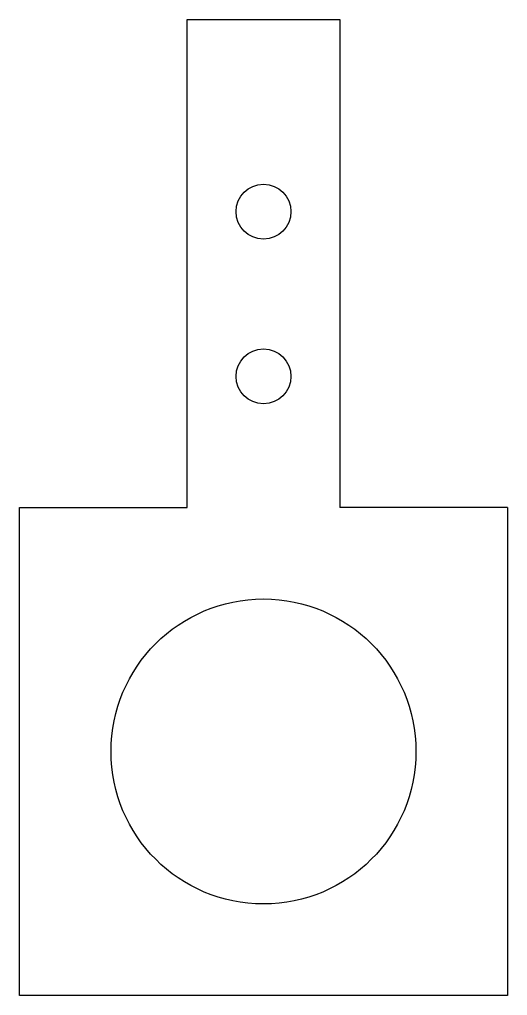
# Model space of a CAD drawing. Header units: inches. Extents: x -0.4 to 0.4, y -0.4 to 1.2.
import ezdxf

# ---------------------------------------------------------------- set-up
doc = ezdxf.new("R2010")
doc.units = ezdxf.units.IN
doc.header["$MEASUREMENT"] = 0
doc.layers.get('0').update_dxf_attribs({"lineweight": 25, "true_color": 0xffffff})

msp = doc.modelspace()

# ---------------------------------------------------------------- linework, layer by layer
for p, q in [((-0.125, 1.2), (0.125, 1.2)), ((-0.125, 0.4), (-0.125, 1.2)), ((0.125, 1.2), (0.125, 0.4)), ((-0.4, 0.4), (-0.125, 0.4)), ((-0.4, -0.4), (-0.4, 0.4)), ((0.4, 0.4), (0.125, 0.4)), ((0.4, 0.4), (0.4, -0.4)), ((0.4, -0.4), (-0.4, -0.4))]:
    msp.add_line(p, q)
for centre, radius in [((0, 0.885), 0.045), ((0, 0.615), 0.045), ((0, 0), 0.25)]:
    msp.add_circle(centre, radius)

doc.saveas('drawing.dxf')
